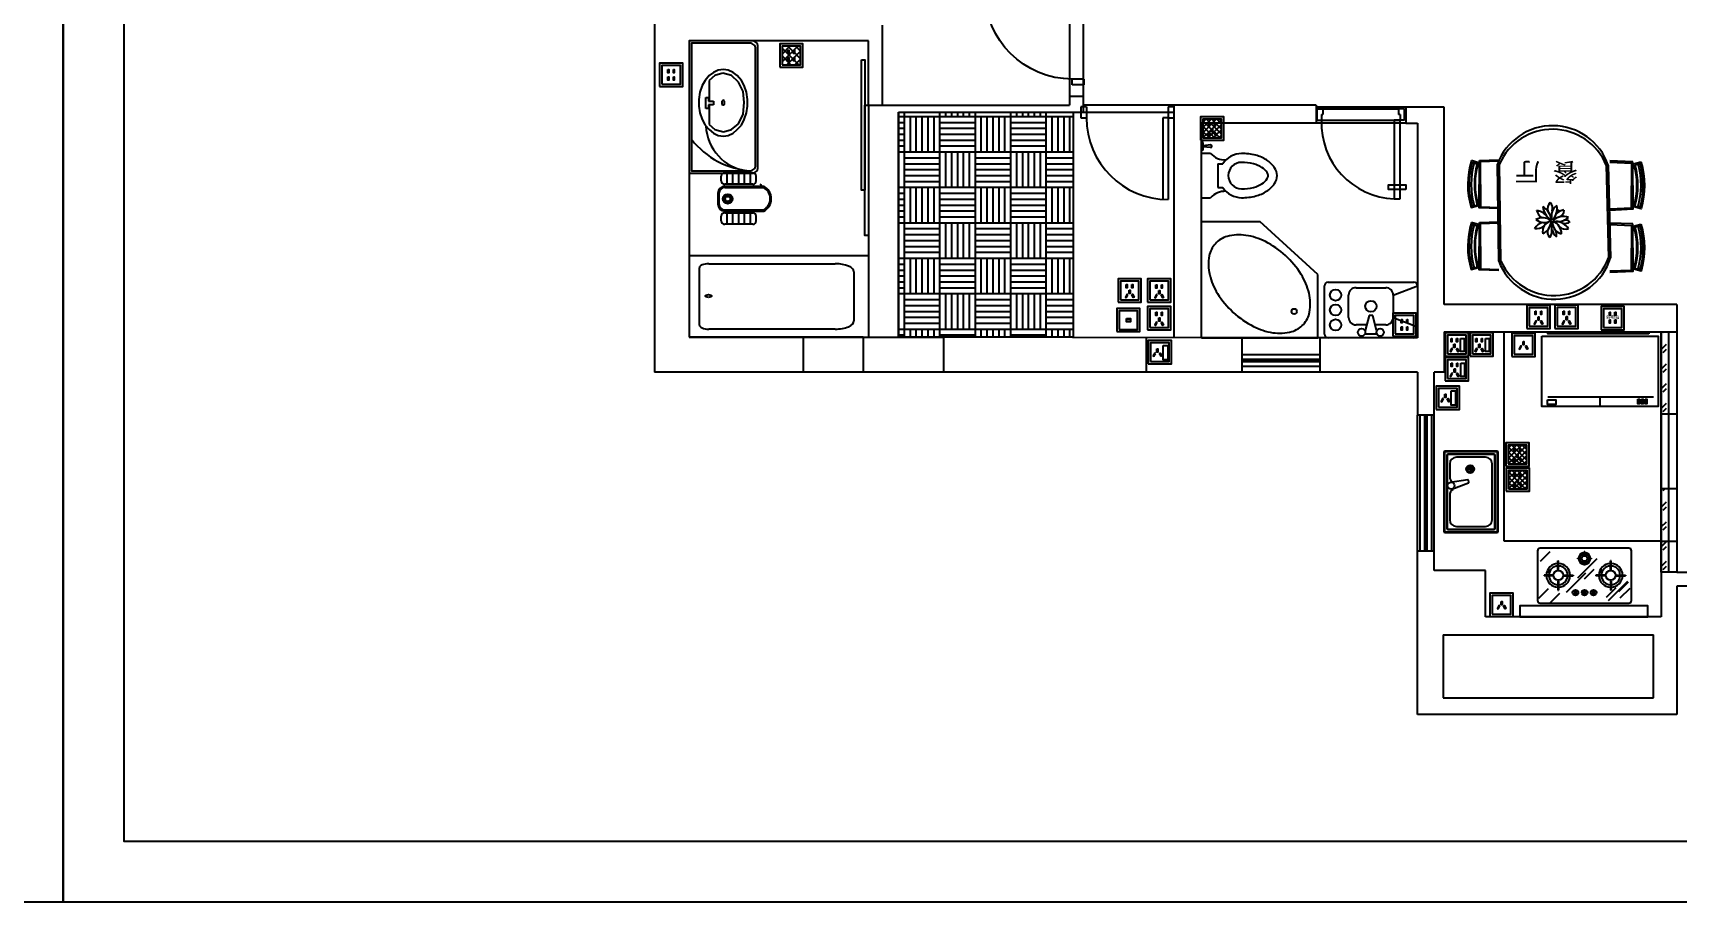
# Model space of a CAD drawing. Header units: millimetres. Extents: x -1666 to 220555, y -7114 to 28673.
# Drawn here: x 88871 to 103015, y -4928 to 2548 of the extents above; entities that cross this region are included whole.
import ezdxf

# ---------------------------------------------------------------- set-up
doc = ezdxf.new("R2010")
doc.units = ezdxf.units.MM
doc.header["$LTSCALE"] = 80
for name, color, linetype in [('0-FRAME', 7, 'Continuous'), ('DOOR', 1, 'Continuous'), ('F', 2, 'Continuous'), ('J', 2, 'Continuous'), ('O', 4, 'Continuous'), ('ruan', 7, 'Continuous'), ('XX', 9, 'Continuous'), ('ZHU', 2, 'Continuous'), ('配景', 3, 'Continuous')]:
    doc.layers.add(name, color=color, linetype=linetype)
doc.styles.add('ATT', font='TXT')
doc.styles.get("Standard").update_dxf_attribs({"font": 'arial.ttf'})

# ---------------------------------------------------------------- blocks, each defined once
blk = doc.blocks.new('DR750')
at = {"layer": 'DOOR'}
for p, q in [((50, 0), (50, 750)), ((100, 0), (100, 750)), ((0, -100), (0, 0)), ((50, 0), (0, 0)), ((50, -100), (50, 0)), ((50, 0), (100, 0)), ((850, 0), (800, 0)), ((800, -100), (800, 0)), ((850, -100), (850, 0)), ((0, -100), (50, -100)), ((800, -100), (850, -100))]:
    blk.add_line(p, q, dxfattribs=at)
blk.add_arc((50, 0), 750, 0, 90, dxfattribs=at)
blk = doc.blocks.new('SH16')
at = {"color": 5, "ltscale": 120}
blk.add_circle((-19, 29), 32.7, dxfattribs=at)
for centre, radius, start, end in [((179, 412), 378, 177.5616, 211.0405), ((-345, 169), 298, 15.927, 60.631), ((228, 212), 288, 138.796, 211.5858), ((-274, 249), 322, 324.2668, 28.2653), ((288, 101), 291, 103.4987, 145.7093), ((-223, 481), 452, 315.4844, 347.4498), ((-283, -7), 145, 52.3731, 145.8121), ((-220, 483), 448, 245.8527, 287.5848), ((-198, -193), 223, 96.2395, 145.4093), ((28, 438), 398, 210.058, 259.2105), ((-259, 10), 237, 12.3218, 103.8515), ((-61, -237), 260, 87.7589, 167.9043), ((-19, 29), 270, 177.5483, 183.7475), ((-19, 29), 270, 151.2635, 156.4164), ((-19, 29), 234, 178.1784, 181.3121), ((-19, 29), 234, 153.4829, 154.8885), ((-19, 29), 270, 122.6989, 129.5764), ((-19, 29), 234, 123.55, 124.618), ((-19, 29), 270, 96.0899, 101.6928), ((-19, 29), 234, 99.2208, 100.2165), ((-263, -211), 341, 337.4372, 39.0033), ((328, -136), 377, 94.1021, 149.8309), ((-39, 437), 391, 276.7806, 329.8208), ((256, 285), 368, 227.8808, 281.5389), ((95, -236), 285, 34.4326, 106.7384), ((-19, 29), 270, 72.0847, 76.1293), ((-19, 29), 234, 45.1525, 48.8808), ((-19, 29), 270, 42.5191, 49.6536), ((259, -43), 181, 39.5704, 109.1235), ((260, 221), 202, 254.1966, 313.0452), ((-19, 29), 234, 358.2221, 358.696), ((-19, 29), 270, 23.1595, 26.0333), ((-19, 29), 270, 354.3626, 357.852), ((-333, 106), 178, 254.1685, 312.4724), ((-336, 151), 337, 273.7514, 333.3394), ((-19, 29), 270, 199.7749, 203.4191), ((-19, 29), 234, 198.9048, 199.3339), ((23, -286), 234, 138.2999, 194.3573), ((-19, 29), 270, 224.8446, 231.684), ((-414, -26), 382, 303.5602, 355.4177), ((-19, 29), 234, 228.0457, 230.5003), ((-19, 29), 270, 254.2925, 256.3979), ((124, -248), 207, 169.4812, 218.0336), ((-153, -277), 150, 319.0976, 14.9312), ((369, -91), 404, 167.4852, 218.2709), ((-19, 29), 270, 272.6358, 272.7222), ((216, -85), 156, 190.453, 273.5101), ((-19, 29), 234, 294.08, 298.0898), ((-19, 29), 270, 290.8892, 300.1761), ((-85, -285), 317, 8.4558, 43.7694), ((-19, 29), 234, 325.7303, 333.1238), ((-19, 29), 270, 322.3291, 335.8024)]:
    blk.add_arc(centre, radius, start, end, dxfattribs=at)
blk = doc.blocks.new('P15TOI07')
at = {"color": 0, "linetype": 'ByBlock'}
for p, q in [((13, 286), (0, 292)), ((0, 216), (0, 292)), ((13, 222), (13, 286)), ((0, 216), (13, 222)), ((0, -190), (0, 190)), ((76, 190), (0, 190)), ((13, 260), (76, 267)), ((76, 241), (13, 248)), ((140, 102), (140, -102)), ((140, 102), (182, 102)), ((140, -102), (182, -102)), ((0, -190), (76, -190))]:
    blk.add_line(p, q, dxfattribs=at)
for points in [[(343, -190, 0.063415), (465, -175, 0.076468), (558, -135, 0.107136), (627, -68, 0.147373), (648, 0, 0.147373), (627, 68, 0.107136), (558, 135, 0.076468), (465, 175, 0.063415), (343, 190, 0.063415)], [(343, -114, 0.063415), (446, -101, 0.076468), (518, -70, 0.107136), (564, -26, 0.147373), (572, 0, 0.147373), (564, 26, 0.107136), (518, 70, 0.076468), (446, 101, 0.063415), (343, 114, 0.063415)]]:
    blk.add_lwpolyline(points, format="xyb", dxfattribs=at)
for centre, radius, start, end in [((76, 254), 12.7, 270, 90), ((203, 307), 172, 222.5104, 271.6622), ((343, 0), 190, 90, 147.769), ((343, 0), 114, 90, 270), ((203, -307), 172, 88.3378, 137.4896), ((343, 0), 190, 212.231, 270)]:
    blk.add_arc(centre, radius, start, end, dxfattribs=at)
at = {"color": 0, "linetype": 'ByBlock', "style": 'ATT'}
for tag, p, flags in [('ITEM', (0, -444), 3), ('ROOM_NUMBER', (0, -673), 1)]:
    blk.add_attdef(tag, p, '', height=152, dxfattribs=dict(at, flags=flags))
blk = doc.blocks.new('P15SNK05')
at = {"color": 0, "linetype": 'ByBlock'}
for p, q in [((0, -292.1), (0, 292.1)), ((25.4, 317.5), (355.6, 317.5)), ((381, 292.1), (381, -292.1)), ((139.7, 152.4), (292.1, 152.4)), ((25.4, -38.1), (25.4, 38.1)), ((152.4, 12.7), (50.8, 38.1)), ((88.9, 28.575), (88.9, 101.6)), ((152.4, -12.7), (152.4, 12.7)), ((342.9, 101.6), (342.9, -101.6)), ((50.8, -38.1), (152.4, -12.7)), ((88.9, -101.6), (88.9, -28.575)), ((139.7, -152.4), (76.2, -317.5)), ((292.1, -152.4), (139.7, -152.4)), ((292.1, -152.4), (355.6, -317.5)), ((355.6, -317.5), (25.4, -317.5))]:
    blk.add_line(p, q, dxfattribs=at)
for centre, radius in [((88.9, 241.3), 38.1), ((190.5, 241.3), 38.1), ((292.1, 241.3), 38.1), ((38.1, 63.5), 25.4), ((215.9, 0), 38.1), ((38.1, -63.5), 25.4)]:
    blk.add_circle(centre, radius, dxfattribs=at)
for centre, radius, start, end in [((25.4, 292.1), 25.4, 90, 180), ((355.6, 292.1), 25.4, 0, 90), ((139.7, 101.6), 50.8, 90, 180), ((292.1, 101.6), 50.8, 0, 90), ((139.7, -101.6), 50.8, 180, 270), ((292.1, -101.6), 50.8, 270, 0), ((25.4, -292.1), 25.4, 180, 270), ((355.6, -292.1), 25.4, 270, 0)]:
    blk.add_arc(centre, radius, start, end, dxfattribs=at)
at = {"color": 0, "linetype": 'ByBlock', "style": 'ATT'}
for tag, p, flags in [('ITEM', (0, -558.8), 3), ('ROOM_NUMBER', (0, -787.4), 1)]:
    blk.add_attdef(tag, p, '', height=152.4, dxfattribs=dict(at, flags=flags))
blk = doc.blocks.new('A$C640C6E81')
at = {"color": 253}
for p, q in [((60, 443), (300, 443)), ((80, 344), (80, 443)), ((130, 344), (130, 443)), ((180, 344), (180, 443)), ((230, 344), (230, 443)), ((280, 344), (280, 443)), ((30, 374), (30, 413)), ((300, 344), (60, 344)), ((60, 327), (395, 327)), ((60, 317), (393, 317)), ((330, 374), (330, 413)), ((0, 267), (0, 174)), ((10, 267), (10, 174)), ((30, 30), (30, 69)), ((60, 124), (393, 124)), ((60, 114), (395, 114)), ((60, 99), (300, 99)), ((80, 0), (80, 99)), ((130, 0), (130, 99)), ((180, 0), (180, 99)), ((230, 0), (230, 99)), ((280, 0), (280, 99)), ((330, 30), (330, 69)), ((300, 0), (60, 0))]:
    blk.add_line(p, q, dxfattribs=at)
for radius in [41.5, 31.5, 21.5]:
    blk.add_circle((85, 219), radius, dxfattribs=at)
for centre, radius, start, end in [((60, 413), 30, 90, 180), ((300, 413), 30, 0, 90), ((60, 267), 60, 90, 180), ((60, 267), 50, 90, 180), ((60, 374), 30, 180, 270), ((300, 374), 30, 270, 0), ((340, 220), 110, 298.3589, 61.6411), ((340, 220), 120, 297.1245, 62.8755), ((60, 174), 60, 180, 270), ((60, 174), 50, 180, 270), ((60, 69), 30, 90, 180), ((60, 30), 30, 180, 270), ((300, 69), 30, 0, 90), ((300, 30), 30, 270, 0)]:
    blk.add_arc(centre, radius, start, end, dxfattribs=at)
at = {"color": 5}
blk.add_arc((365, 334), 10, 0, 90, dxfattribs=at)
blk = doc.blocks.new('A$C521207E6')
at = {"color": 3}
for p, q in [((25, 293), (6, 252)), ((50, 330), (25, 293)), ((94, 367), (50, 330)), ((107, 339), (50, 280)), ((138, 390), (94, 367)), ((189, 381), (107, 339)), ((195, 408), (138, 390)), ((283, 390), (189, 381)), ((258, 417), (195, 408)), ((315, 417), (258, 417)), ((384, 381), (283, 390)), ((371, 408), (315, 417)), ((428, 390), (371, 408)), ((466, 339), (384, 381)), ((478, 367), (428, 390)), ((516, 280), (466, 339)), ((516, 330), (478, 367)), ((548, 293), (516, 330)), ((567, 252), (548, 293)), ((6, 252), (0, 211)), ((0, 211), (6, 165)), ((6, 165), (25, 124)), ((50, 280), (31, 206)), ((31, 206), (50, 138)), ((271, 216), (264, 211)), ((264, 211), (264, 206)), ((264, 211), (264, 211)), ((264, 206), (271, 202)), ((277, 220), (271, 220)), ((271, 220), (271, 216)), ((271, 216), (271, 216)), ((271, 202), (271, 202)), ((271, 202), (271, 197)), ((271, 197), (277, 197)), ((283, 220), (277, 220)), ((277, 220), (277, 220)), ((277, 197), (277, 197)), ((277, 197), (283, 197)), ((290, 220), (283, 220)), ((283, 197), (290, 197)), ((296, 220), (290, 220)), ((290, 220), (290, 220)), ((290, 197), (290, 197)), ((290, 197), (296, 197)), ((302, 216), (296, 220)), ((296, 220), (296, 220)), ((296, 197), (302, 202)), ((296, 197), (296, 197)), ((302, 211), (302, 216)), ((302, 216), (302, 216)), ((302, 206), (302, 211)), ((302, 211), (302, 211)), ((302, 202), (302, 206)), ((302, 202), (302, 202)), ((535, 211), (516, 280)), ((516, 138), (535, 211)), ((548, 124), (567, 165)), ((573, 211), (567, 252)), ((567, 165), (573, 211)), ((25, 124), (50, 87)), ((50, 138), (94, 87)), ((50, 87), (94, 55)), ((94, 87), (271, 87)), ((94, 55), (138, 28)), ((138, 28), (195, 9)), ((195, 9), (258, 0)), ((239, 83), (271, 83)), ((239, 60), (239, 83)), ((334, 60), (239, 60)), ((258, 0), (315, 0)), ((271, 124), (302, 124)), ((271, 83), (271, 124)), ((271, 87), (271, 87)), ((302, 124), (302, 83)), ((302, 87), (472, 87)), ((302, 83), (334, 83)), ((315, 0), (371, 9)), ((334, 83), (334, 60)), ((371, 9), (428, 28)), ((428, 28), (478, 55)), ((472, 87), (516, 138)), ((478, 55), (516, 87)), ((516, 87), (548, 124))]:
    blk.add_line(p, q, dxfattribs=at)
blk = doc.blocks.new('A$C67CF4B89')
at = {"layer": '配景', "color": 6}
for points in [[(50, 0), (1090, 0, 0.414214), (1140, 50), (1140, 590), (0, 590), (0, 50, 0.414214)], [(70, 20), (1070, 20, 0.414214), (1120, 70), (1120, 570), (20, 570), (20, 70, 0.414214)]]:
    blk.add_lwpolyline(points, format="xyb", close=True, dxfattribs=at)
at = {"layer": '配景', "color": 4}
for centre, radius, start, end in [((723, 15), 703, 127.7949, 176.4257), ((427, 37), 411, 92.7608, 172.1787)]:
    blk.add_arc(centre, radius, start, end, dxfattribs=at)
at = {"layer": '配景', "color": 252, "rotation": 180}
blk.add_blockref('A$C521207E6', (892, 507), dxfattribs=at)

msp = doc.modelspace()

# ---------------------------------------------------------------- hatches: boundary and pattern name
at = {"true_color": 0xcd2027}
h = msp.add_hatch(dxfattribs=at)
h.set_pattern_fill('ANSI37', color=242, scale=15)
h.paths.add_polyline_path([(95471.064, 2433.314), (95311.064, 2433.314), (95311.064, 2273.314), (95471.064, 2273.314)])
h.paths.add_polyline_path([(95362.246, 2398.488), (95369.302, 2398.488), (95369.302, 2369.737), (95362.246, 2369.737)], flags=16)
h.paths.add_polyline_path([(95362.246, 2335.887), (95369.302, 2335.887), (95369.302, 2307.136), (95362.246, 2307.136)], flags=16)
h.paths.add_polyline_path([(95410.015, 2398.488), (95417.072, 2398.488), (95417.072, 2369.737), (95410.015, 2369.737)], flags=16)
h.paths.add_polyline_path([(95410.015, 2335.887), (95417.072, 2335.887), (95417.072, 2307.136), (95410.015, 2307.136)], flags=16)
h = msp.add_hatch(dxfattribs=at)
h.set_pattern_fill('AR-PARQ1', color=242)
h.set_pattern_definition([(90, (50643.6, -304.55), (-304.8, 304.8), [304.8, -304.8]), (90, (50694.4, -304.55), (-304.8, 304.8), [304.8, -304.8]), (90, (50745.2, -304.55), (-304.8, 304.8), [304.8, -304.8]), (90, (50796, -304.55), (-304.8, 304.8), [304.8, -304.8]), (90, (50846.8, -304.55), (-304.8, 304.8), [304.8, -304.8]), (90, (50897.6, -304.55), (-304.8, 304.8), [304.8, -304.8]), (90, (50948.4, -304.55), (-304.8, 304.8), [304.8, -304.8]), (0, (50643.6, 0.25), (304.8, -304.8), [304.8, -304.8]), (0, (50643.6, 51.05), (304.8, -304.8), [304.8, -304.8]), (0, (50643.6, 101.85), (304.8, -304.8), [304.8, -304.8]), (0, (50643.6, 152.65), (304.8, -304.8), [304.8, -304.8]), (0, (50643.6, 203.45), (304.8, -304.8), [304.8, -304.8]), (0, (50643.6, 254.25), (304.8, -304.8), [304.8, -304.8]), (0, (50643.6, 305.05), (304.8, -304.8), [304.8, -304.8])])
h.paths.add_polyline_path([(96313.587, -70.371), (97813.587, -70.371), (97813.587, 1865.452), (96313.587, 1865.452)])
h = msp.add_hatch(dxfattribs=at)
h.set_pattern_fill('ANSI37', color=242, scale=10)
h.set_pattern_definition([(45, (-7952.612, 3019.656), (-22.45064, 22.45064), []), (135, (-7952.612, 3019.656), (-22.45064, -22.45064), [])])
h.paths.add_polyline_path([(98928.832, 1644.729), (99088.832, 1644.729), (99088.832, 1804.729), (98928.832, 1804.729)])
h.paths.add_polyline_path([(98986.161, 1690.918), (98992.312, 1687.46), (98978.224, 1662.397), (98972.072, 1665.855)], flags=16)
h.paths.add_polyline_path([(98980.014, 1746.319), (98980.014, 1775.07), (98987.07, 1775.07), (98987.07, 1746.319)], flags=16)
h.paths.add_polyline_path([(99005.709, 1726.958), (99012.766, 1726.958), (99012.766, 1698.206), (99005.709, 1698.206)], flags=16)
h.paths.add_polyline_path([(99026.162, 1687.46), (99032.314, 1690.918), (99046.402, 1665.855), (99040.25, 1662.397)], flags=16)
h.paths.add_polyline_path([(99027.783, 1746.319), (99027.783, 1775.07), (99034.84, 1775.07), (99034.84, 1746.319)], flags=16)
h = msp.add_hatch(dxfattribs=at)
h.set_pattern_fill('GOST_GLASS', color=242, scale=20)
h.set_pattern_definition([(45, (50743.59, -369.55), (169.70563, 0), [100, -140]), (45, (50786.01, -369.55), (169.70563, 0), [40, -200]), (45, (50743.59, -327.12), (169.70563, 0), [40, -200])])
h.paths.add_polyline_path([(102868.587, -2089.548), (102936.087, -2089.548), (102936.087, -1369.548), (102868.587, -1369.548)])
h.paths.add_polyline_path([(103003.587, -729.548), (102936.087, -729.548), (102936.087, -1369.548), (103003.587, -1369.548)])
h.paths.add_polyline_path([(102868.587, -729.548), (102936.087, -729.548), (102936.087, -24.548), (102868.587, -24.548)])
h = msp.add_hatch(dxfattribs=at)
h.set_pattern_fill('ANSI37', color=242, scale=10)
h.set_pattern_definition([(45, (-5327.407, 217.57), (-22.45064, 22.45064), []), (135, (-5327.407, 217.57), (-22.45064, -22.45064), [])])
h.paths.add_polyline_path([(101714.037, -997.356), (101554.037, -997.356), (101554.037, -1157.356), (101714.037, -1157.356)])
h.paths.add_polyline_path([(101611.366, -1111.168), (101617.517, -1114.626), (101603.429, -1139.689), (101597.278, -1136.231)], flags=16)
h.paths.add_polyline_path([(101605.219, -1055.766), (101605.219, -1027.015), (101612.275, -1027.015), (101612.275, -1055.766)], flags=16)
h.paths.add_polyline_path([(101630.914, -1075.128), (101637.971, -1075.128), (101637.971, -1103.879), (101630.914, -1103.879)], flags=16)
h.paths.add_polyline_path([(101651.367, -1114.626), (101657.519, -1111.168), (101671.607, -1136.231), (101665.455, -1139.689)], flags=16)
h.paths.add_polyline_path([(101652.988, -1055.766), (101652.988, -1027.015), (101660.045, -1027.015), (101660.045, -1055.766)], flags=16)
h = msp.add_hatch(dxfattribs=at)
h.set_pattern_fill('ANSI37', color=242, scale=10)
h.set_pattern_definition([(45, (-5325.463, 0), (-22.45064, 22.45064), []), (135, (-5325.463, 0), (-22.45064, -22.45064), [])])
h.paths.add_polyline_path([(101715.981, -1214.927), (101555.981, -1214.927), (101555.981, -1374.927), (101715.981, -1374.927)])
h.paths.add_polyline_path([(101613.309, -1328.739), (101619.461, -1332.197), (101605.372, -1357.259), (101599.221, -1353.802)], flags=16)
h.paths.add_polyline_path([(101607.162, -1273.337), (101607.162, -1244.586), (101614.219, -1244.586), (101614.219, -1273.337)], flags=16)
h.paths.add_polyline_path([(101632.857, -1292.699), (101639.914, -1292.699), (101639.914, -1321.45), (101632.857, -1321.45)], flags=16)
h.paths.add_polyline_path([(101653.31, -1332.197), (101659.462, -1328.739), (101673.55, -1353.802), (101667.399, -1357.259)], flags=16)
h.paths.add_polyline_path([(101654.932, -1273.337), (101654.932, -1244.586), (101661.988, -1244.586), (101661.988, -1273.337)], flags=16)

# ---------------------------------------------------------------- linework, layer by layer
at = {"color": 2, "true_color": 0xf1eb1f}
for p, q in [((94213.587, 7070.452), (94213.587, -369.548)), ((97783.587, 2925.452), (97783.587, 1925.452)), ((97903.587, 1865.452), (97903.587, 2925.452)), ((94513.587, 2480.452), (94513.587, -69.548)), ((96053.587, 2480.452), (94513.587, 2480.452)), ((97903.587, 2000.452), (97783.587, 2000.452)), ((96053.587, 1925.452), (97783.587, 1925.452)), ((96053.587, 1925.452), (96053.587, -69.548)), ((96313.587, 1865.452), (98678.587, 1865.452)), ((99903.587, 1925.452), (97903.587, 1925.452)), ((99903.587, 1925.452), (99903.587, 1770.452)), ((101003.587, 1910.452), (99903.587, 1910.452)), ((100673.587, 1910.452), (100673.587, 1770.452)), ((101003.587, 210.452), (101003.587, 1910.452)), ((98918.587, -74.548), (98918.587, 1770.452)), ((100673.587, 1770.452), (98918.587, 1770.452)), ((100673.587, 1770.452), (100773.587, 1770.452)), ((100773.587, 1770.452), (100773.587, -74.548)), ((103003.587, 210.452), (101003.587, 210.452)), ((103003.587, 210.452), (103003.587, -2089.548)), ((96008.587, -69.548), (94513.587, -69.548)), ((95493.587, -69.548), (95493.587, -369.548)), ((96008.587, -69.548), (96008.587, -369.548)), ((98918.587, -74.548), (96698.587, -69.548)), ((96698.587, -69.548), (96698.587, -369.548)), ((98443.587, -369.548), (98443.587, -74.548)), ((99263.587, -74.548), (98918.587, -74.548)), ((99263.587, -74.548), (99263.587, -369.548)), ((100773.587, -74.548), (99263.587, -74.548)), ((99933.587, -74.548), (99933.587, -369.548)), ((101003.587, -24.548), (102868.587, -24.548)), ((101003.587, -24.548), (101003.587, -369.548)), ((102868.587, -24.548), (102868.587, -2474.548)), ((96008.587, -369.548), (94213.587, -369.548)), ((98443.587, -369.548), (96008.587, -369.548)), ((99263.587, -369.548), (98443.587, -369.548)), ((100773.587, -369.548), (99263.587, -369.548)), ((100773.587, -369.548), (100773.587, -739.548)), ((101003.587, -369.548), (100918.587, -369.548)), ((100918.587, -739.548), (100918.587, -369.548)), ((100918.587, -739.548), (100773.587, -739.548)), ((100918.587, -2074.548), (100918.587, -739.548)), ((100918.587, -1909.548), (100773.587, -1909.548)), ((101358.587, -2074.548), (100918.587, -2074.548)), ((101358.587, -2474.548), (101358.587, -2074.548)), ((103003.587, -2089.548), (104188.587, -2089.548)), ((104188.587, -2209.548), (103003.587, -2209.548)), ((103003.587, -2209.548), (103003.587, -3314.548)), ((103003.587, -2209.548), (103003.587, -2474.548)), ((102868.587, -2474.548), (101358.587, -2474.548)), ((100996.264, -2629.965), (100996.264, -3169.942)), ((100996.264, -2629.965), (102802.997, -2629.965)), ((102802.997, -3169.942), (102802.997, -2629.965)), ((100996.264, -3169.942), (102802.997, -3169.942)), ((103003.587, -3314.548), (100773.587, -3314.548))]:
    msp.add_line(p, q, dxfattribs=at)
at = {"color": 41, "true_color": 0xf4ee51}
for p, q in [((96173.587, 1925.452), (96173.587, 2615.452)), ((96053.587, 1925.452), (96053.587, 2480.452)), ((96313.587, 1865.452), (96313.587, -69.548)), ((98678.587, 1925.452), (98678.587, -74.548)), ((96008.587, -69.548), (96053.587, -69.548)), ((96053.587, -69.548), (96698.587, -69.548)), ((97730.372, -71.872), (97730.371, -72.143)), ((97750.372, -71.917), (97750.371, -72.143)), ((100773.587, -3314.548), (100773.587, -739.548))]:
    msp.add_line(p, q, dxfattribs=at)
at = {"color": 5, "ltscale": 120}
for p, q in [((101244.228, 1434.564), (101287.487, 1422.167)), ((101473.011, 1445.406), (101316.218, 1437.976)), ((101317.355, 1051.177), (101316.218, 1437.976)), ((102426.732, 1436.066), (102615.932, 1427.1)), ((102614.796, 1040.302), (102615.932, 1427.1)), ((102687.922, 1423.688), (102644.664, 1411.292)), ((101245.346, 1054.166), (101288.531, 1066.816)), ((101317.355, 1051.177), (101473.011, 1044.717)), ((102614.796, 1040.302), (102426.732, 1032.497)), ((102686.805, 1043.29), (102643.619, 1055.941)), ((101244.228, 901.564), (101287.487, 889.167)), ((101473.011, 912.406), (101316.218, 904.976)), ((101317.355, 518.177), (101316.218, 904.976)), ((102426.732, 901.066), (102615.932, 892.1)), ((102614.796, 505.302), (102615.932, 892.1)), ((102687.922, 888.688), (102644.664, 876.292)), ((101245.346, 521.166), (101288.531, 533.816)), ((101317.355, 518.177), (101473.011, 511.717)), ((102614.796, 505.302), (102426.732, 497.497)), ((102686.805, 508.29), (102643.619, 520.941))]:
    msp.add_line(p, q, dxfattribs=at)
at = {"color": 5, "linetype": 'Continuous', "ltscale": 120}
for p, q in [((101473.011, 585.666), (101461.011, 1419.793)), ((102414.732, 1408.917), (102433.732, 612.79))]:
    msp.add_line(p, q, dxfattribs=at)
at = {"color": 4, "linetype": 'Continuous', "ltscale": 120}
for p, q in [((101491.011, 585.666), (101479.011, 1419.793)), ((102396.732, 1408.917), (102415.732, 612.79))]:
    msp.add_line(p, q, dxfattribs=at)
at = {"color": 0, "linetype": 'ByBlock'}
for p, q in [((98918.587, 926.361), (99418.587, 926.361)), ((98918.587, -74.548), (98918.587, 926.361)), ((99918.587, 470.906), (99418.587, 926.361)), ((94513.587, 632.785), (94513.587, -69.548)), ((94513.587, 632.785), (96053.587, 632.785)), ((96053.587, 632.785), (96053.587, -69.548)), ((94600.506, 35.452), (94600.506, 527.785)), ((94680.506, 562.785), (95768.506, 562.785)), ((95928.506, 492.785), (95928.506, 70.452)), ((99918.587, -74.548), (99918.587, 470.906)), ((95768.506, 0.452), (94680.506, 0.452)), ((94513.587, -69.548), (96053.587, -69.548, 2850)), ((98918.587, -74.548), (99918.587, -74.548))]:
    msp.add_line(p, q, dxfattribs=at)
at = {"color": 3}
for p, q in [((101518.587, -1824.548), (101518.587, -24.548)), ((102868.587, -2089.548), (102868.587, -24.548)), ((102868.587, -24.548), (103003.587, -24.548)), ((102936.087, -2089.548), (102936.087, -24.548)), ((103003.587, -24.548), (103003.587, -2089.548)), ((99263.587, -219.548, 807.4), (99933.587, -219.548)), ((99263.587, -319.548, 807.4), (99933.587, -319.548)), ((102343.587, -664.217), (102343.587, -585.57)), ((100796.087, -1909.548), (100796.087, -739.548)), ((100836.087, -1909.548), (100836.087, -739.548)), ((100846.087, -1909.548), (100846.087, -739.548)), ((100856.087, -1909.548), (100856.087, -739.548)), ((100896.087, -1909.548), (100896.087, -739.548)), ((102868.587, -729.548), (103003.587, -729.548)), ((102868.587, -1369.548), (103003.587, -1369.548)), ((102868.587, -1824.548), (101518.587, -1824.548)), ((102868.587, -1824.548), (103003.587, -1824.548)), ((103003.587, -1824.548), (103003.587, -2089.548)), ((103003.587, -2089.548), (102868.587, -2089.548))]:
    msp.add_line(p, q, dxfattribs=at)
at = {"color": 3, "lineweight": -3}
for p, q in [((99263.587, -259.548, 807.4), (99933.587, -259.548)), ((99263.587, -269.548, 807.4), (99933.587, -269.548)), ((99263.587, -279.548, 807.4), (99933.587, -279.548))]:
    msp.add_line(p, q, dxfattribs=at)
at = {"color": 4}
for p, q in [((101358.159, -1102.12), (101109.016, -1102.12)), ((101051.873, -1159.263), (101051.873, -1271.834)), ((101221.527, -1203.843), (101204.386, -1203.843)), ((101227.446, -1197.925), (101227.446, -1180.784)), ((101227.446, -1209.761), (101227.446, -1226.902)), ((101233.364, -1203.843), (101250.505, -1203.843)), ((101415.302, -1639.834), (101415.302, -1159.263)), ((101206.028, -1294.823), (101055.291, -1317.885)), ((101070.079, -1375.607), (101212.976, -1321.753)), ((101216.497, -1314.993), (101212.428, -1299.058)), ((101051.873, -1427.263), (101051.873, -1639.834)), ((101415.302, -1639.834), (101415.302, -1427.263)), ((101109.016, -1696.977), (101358.159, -1696.977))]:
    msp.add_line(p, q, dxfattribs=at)
for p, q in [((101832.45, -1994.923), (101915.666, -1911.707)), ((102151.828, -2139.114), (102318.26, -1972.682)), ((102212.659, -1915.494), (102207.282, -1915.494)), ((102265.996, -1970.15), (102265.996, -1975.527)), ((101863.909, -2115.409), (101863.909, -2120.786)), ((102056.333, -2261.041), (102222.765, -2094.608)), ((102112.097, -2115.409), (102112.097, -2120.786)), ((102212.659, -2028.432), (102207.282, -2028.432)), ((102209.125, -2148.656), (102292.341, -2065.44)), ((102307.844, -2115.409), (102307.844, -2120.786)), ((102438.389, -1991.512), (102433.013, -1991.512)), ((102561.409, -2115.409), (102561.409, -2120.786)), ((101817.595, -2312.992), (101900.812, -2229.776)), ((102397.992, -2305.57), (102481.209, -2222.354)), ((102417.091, -2333.136), (102583.524, -2166.704)), ((102438.389, -2245.502), (102433.013, -2245.502)), ((102506.22, -2257.935), (102589.436, -2174.719)), ((102517.892, -2311.932), (102601.108, -2228.715)), ((101915.212, -2355.401), (101998.429, -2272.185))]:
    msp.add_line(p, q)
at = {"ltscale": 0.18}
for p, q in [((102180.544, -1970.15), (102153.288, -1970.15)), ((102153.288, -1975.527), (102153.288, -1970.15)), ((102180.544, -1975.527), (102153.288, -1975.527)), ((102207.282, -1943.412), (102207.282, -1915.494)), ((102212.659, -1943.412), (102212.659, -1915.494)), ((102239.397, -1970.15), (102265.996, -1970.15)), ((102239.397, -1975.527), (102265.996, -1975.527)), ((101935.926, -2115.409), (101863.909, -2115.409)), ((101935.926, -2120.786), (101863.909, -2120.786)), ((101981.552, -1991.512), (101986.928, -1991.512)), ((101981.552, -2069.784), (101981.552, -1991.512)), ((101986.928, -2069.784), (101986.928, -1991.512)), ((102032.553, -2115.409), (102112.097, -2115.409)), ((102032.553, -2120.786), (102112.097, -2120.786)), ((102207.282, -2002.265), (102207.282, -2028.432)), ((102212.659, -2002.265), (102212.659, -2028.432)), ((102387.387, -2115.409), (102307.844, -2115.409)), ((102387.387, -2120.786), (102307.844, -2120.786)), ((102433.013, -2069.784), (102433.013, -1991.512)), ((102438.389, -2069.784), (102438.389, -1991.512)), ((102484.015, -2115.409), (102561.409, -2115.409)), ((102484.015, -2120.786), (102561.409, -2120.786)), ((101981.552, -2166.411), (101981.552, -2245.502)), ((101981.552, -2245.502), (101986.928, -2245.502)), ((101986.928, -2166.411), (101986.928, -2245.502)), ((102127.863, -2249.76), (102127.863, -2282.816)), ((102136.465, -2249.76), (102136.465, -2282.816)), ((102206.725, -2249.76), (102206.725, -2282.816)), ((102215.328, -2249.76), (102215.328, -2282.816)), ((102283.475, -2249.76), (102283.475, -2282.816)), ((102292.078, -2249.76), (102292.078, -2282.816)), ((102433.013, -2166.411), (102433.013, -2245.502)), ((102438.389, -2166.411), (102438.389, -2245.502))]:
    msp.add_line(p, q, dxfattribs=at)
at = {"color": 41, "true_color": 0xf4ee51}
for points in [[(67228.038, 10561.061), (89131.914, 10561.061), (89131.914, -4928.109), (67228.038, -4928.109)], [(89131.914, 10561.061), (111035.791, 10561.061), (111035.791, -4928.109), (89131.914, -4928.109)], [(89131.914, 10561.061), (111035.791, 10561.061), (111035.791, -4928.109), (89131.914, -4928.109)], [(89654.499, 10038.476), (110513.206, 10038.476), (110513.206, -4405.524), (89654.499, -4405.524)], [(89654.499, 10038.476), (110513.206, 10038.476), (110513.206, -4405.524), (89654.499, -4405.524)], [(95291.064, 2253.314), (95491.064, 2253.314), (95491.064, 2453.314), (95291.064, 2453.314)], [(95311.064, 2273.314), (95471.064, 2273.314), (95471.064, 2433.314), (95311.064, 2433.314)], [(94258.181, 2087.092), (94458.181, 2087.092), (94458.181, 2287.092), (94258.181, 2287.092)], [(94278.181, 2107.092), (94438.181, 2107.092), (94438.181, 2267.092), (94278.181, 2267.092)], [(95362.246, 2398.488), (95369.302, 2398.488), (95369.302, 2369.737), (95362.246, 2369.737)], [(95362.246, 2335.887), (95369.302, 2335.887), (95369.302, 2307.136), (95362.246, 2307.136)], [(95410.015, 2398.488), (95417.072, 2398.488), (95417.072, 2369.737), (95410.015, 2369.737)], [(95410.015, 2335.887), (95417.072, 2335.887), (95417.072, 2307.136), (95410.015, 2307.136)], [(94329.363, 2232.265), (94336.42, 2232.265), (94336.42, 2203.514), (94329.363, 2203.514)], [(94329.363, 2169.664), (94336.42, 2169.664), (94336.42, 2140.913), (94329.363, 2140.913)], [(94377.133, 2232.265), (94384.189, 2232.265), (94384.189, 2203.514), (94377.133, 2203.514)], [(94377.133, 2169.664), (94384.189, 2169.664), (94384.189, 2140.913), (94377.133, 2140.913)], [(98908.832, 1624.729), (99108.832, 1624.729), (99108.832, 1824.729), (98908.832, 1824.729)], [(98928.832, 1644.729), (99088.832, 1644.729), (99088.832, 1804.729), (98928.832, 1804.729)], [(98980.014, 1775.07), (98987.07, 1775.07), (98987.07, 1746.319), (98980.014, 1746.319)], [(99005.709, 1726.958), (99012.766, 1726.958), (99012.766, 1698.206), (99005.709, 1698.206)], [(99027.783, 1775.07), (99034.84, 1775.07), (99034.84, 1746.319), (99027.783, 1746.319)], [(98992.312, 1687.46), (98986.161, 1690.918), (98972.072, 1665.855), (98978.224, 1662.397)], [(99026.162, 1687.46), (99032.314, 1690.918), (99046.402, 1665.855), (99040.25, 1662.397)], [(98199.738, 233.17), (98399.738, 233.17), (98399.738, 433.17), (98199.738, 433.17)], [(98453.695, 231.261), (98653.695, 231.261), (98653.695, 431.261), (98453.695, 431.261)], [(98219.738, 253.17), (98379.738, 253.17), (98379.738, 413.17), (98219.738, 413.17)], [(98283.218, 295.901), (98277.067, 299.359), (98262.978, 274.296), (98269.13, 270.838)], [(98270.919, 383.512), (98277.976, 383.512), (98277.976, 354.76), (98270.919, 354.76)], [(98296.615, 335.399), (98303.671, 335.399), (98303.671, 306.647), (98296.615, 306.647)], [(98317.068, 295.901), (98323.219, 299.359), (98337.308, 274.296), (98331.156, 270.838)], [(98318.689, 383.512), (98325.746, 383.512), (98325.746, 354.76), (98318.689, 354.76)], [(98473.695, 251.261), (98633.695, 251.261), (98633.695, 411.261), (98473.695, 411.261)], [(98537.175, 293.991), (98531.024, 297.449), (98516.935, 272.386), (98523.087, 268.928)], [(98524.876, 381.602), (98531.933, 381.602), (98531.933, 352.851), (98524.876, 352.851)], [(98550.572, 333.489), (98557.628, 333.489), (98557.628, 304.738), (98550.572, 304.738)], [(98571.025, 293.991), (98577.176, 297.449), (98591.265, 272.386), (98585.113, 268.928)], [(98572.646, 381.602), (98579.703, 381.602), (98579.703, 352.851), (98572.646, 352.851)], [(98188.017, -21.755), (98388.017, -21.755), (98388.017, 178.245), (98188.017, 178.245)], [(98208.017, -1.755), (98368.017, -1.755), (98368.017, 158.245), (98208.017, 158.245)], [(98453.695, -5.136), (98653.695, -5.136), (98653.695, 194.864), (98453.695, 194.864)], [(98473.695, 14.864), (98633.695, 14.864), (98633.695, 174.864), (98473.695, 174.864)], [(98524.876, 145.206), (98531.933, 145.206), (98531.933, 116.455), (98524.876, 116.455)], [(98572.646, 145.206), (98579.703, 145.206), (98579.703, 116.455), (98572.646, 116.455)], [(101714.329, 4.528), (101914.329, 4.528), (101914.329, 204.528), (101714.329, 204.528)], [(101734.329, 24.528), (101894.329, 24.528), (101894.329, 184.528), (101734.329, 184.528)], [(101785.51, 154.869), (101792.567, 154.869), (101792.567, 126.118), (101785.51, 126.118)], [(101833.28, 154.869), (101840.336, 154.869), (101840.336, 126.118), (101833.28, 126.118)], [(101955.751, 5.477), (102155.751, 5.477), (102155.751, 205.477), (101955.751, 205.477)], [(101975.751, 25.477), (102135.751, 25.477), (102135.751, 185.477), (101975.751, 185.477)], [(102026.933, 155.818), (102033.99, 155.818), (102033.99, 127.067), (102026.933, 127.067)], [(102074.703, 155.818), (102081.759, 155.818), (102081.759, 127.067), (102074.703, 127.067)], [(102352.288, -5.287), (102552.288, -5.287), (102552.288, 194.713), (102352.288, 194.713)], [(102372.288, 14.713), (102532.288, 14.713), (102532.288, 174.713), (102372.288, 174.713)], [(102423.47, 145.054), (102430.526, 145.054), (102430.526, 116.303), (102423.47, 116.303)], [(102471.239, 145.054), (102478.296, 145.054), (102478.296, 116.303), (102471.239, 116.303)], [(98272.967, 91.605), (98305.977, 91.605), (98305.977, 62.858), (98272.967, 62.858)], [(98284.545, 86.785), (98294.043, 86.785), (98294.043, 82.336), (98284.545, 82.336)], [(98537.175, 57.595), (98531.024, 61.053), (98516.935, 35.99), (98523.087, 32.532)], [(98550.572, 97.093), (98557.628, 97.093), (98557.628, 68.342), (98550.572, 68.342)], [(98571.025, 57.595), (98577.176, 61.053), (98591.265, 35.99), (98585.113, 32.532)], [(100563.392, -61.61), (100763.392, -61.61), (100763.392, 138.39), (100563.392, 138.39)], [(100583.392, -41.61), (100743.392, -41.61), (100743.392, 118.39), (100583.392, 118.39)], [(100634.573, 83.564), (100641.63, 83.564), (100641.63, 54.813), (100634.573, 54.813)], [(100634.573, 20.963), (100641.63, 20.963), (100641.63, -7.789), (100634.573, -7.789)], [(100682.343, 83.564), (100689.4, 83.564), (100689.4, 54.813), (100682.343, 54.813)], [(100682.343, 20.963), (100689.4, 20.963), (100689.4, -7.789), (100682.343, -7.789)], [(101797.809, 67.258), (101791.657, 70.716), (101777.569, 45.653), (101783.72, 42.196)], [(101811.205, 106.756), (101818.262, 106.756), (101818.262, 78.005), (101811.205, 78.005)], [(101831.658, 67.258), (101837.81, 70.716), (101851.898, 45.653), (101845.747, 42.196)], [(102039.232, 68.208), (102033.08, 71.666), (102018.992, 46.603), (102025.143, 43.145)], [(102052.628, 107.705), (102059.685, 107.705), (102059.685, 78.954), (102052.628, 78.954)], [(102073.081, 68.208), (102079.233, 71.666), (102093.321, 46.603), (102087.17, 43.145)], [(102423.47, 79.274), (102430.526, 79.274), (102430.526, 50.523), (102423.47, 50.523)], [(102471.239, 79.274), (102478.296, 79.274), (102478.296, 50.523), (102471.239, 50.523)], [(98459.378, -298.848), (98659.378, -298.848), (98659.378, -98.848), (98459.378, -98.848)], [(98479.378, -278.848), (98639.378, -278.848), (98639.378, -118.848), (98479.378, -118.848)], [(98588.071, -140.396), (98626.725, -140.396), (98626.725, -264.007), (98588.071, -264.007)], [(101011.682, -231.88), (101211.682, -231.88), (101211.682, -31.88), (101011.682, -31.88)], [(101031.682, -211.88), (101191.682, -211.88), (101191.682, -51.88), (101031.682, -51.88)], [(101062.264, -81.539), (101069.321, -81.539), (101069.321, -110.29), (101062.264, -110.29)], [(101087.959, -129.652), (101095.016, -129.652), (101095.016, -158.403), (101087.959, -158.403)], [(101110.034, -81.539), (101117.091, -81.539), (101117.091, -110.29), (101110.034, -110.29)], [(101145.179, -79.988), (101175.63, -79.988), (101175.63, -193.656), (101145.179, -193.656)], [(101225.871, -231.88), (101425.871, -231.88), (101425.871, -31.88), (101225.871, -31.88)], [(101245.871, -211.88), (101405.871, -211.88), (101405.871, -51.88), (101245.871, -51.88)], [(101276.453, -81.539), (101283.509, -81.539), (101283.509, -110.29), (101276.453, -110.29)], [(101302.148, -129.652), (101309.205, -129.652), (101309.205, -158.403), (101302.148, -158.403)], [(101324.222, -81.539), (101331.279, -81.539), (101331.279, -110.29), (101324.222, -110.29)], [(101359.367, -79.988), (101389.819, -79.988), (101389.819, -193.656), (101359.367, -193.656)], [(101585.691, -236.725), (101785.691, -236.725), (101785.691, -36.725), (101585.691, -36.725)], [(101605.691, -216.725), (101765.691, -216.725), (101765.691, -56.725), (101605.691, -56.725)], [(101682.567, -107.159), (101689.624, -107.159), (101689.624, -135.91), (101682.567, -135.91)], [(98521.211, -208.779), (98515.06, -205.321), (98500.971, -230.384), (98507.123, -233.842)], [(98534.608, -169.282), (98541.665, -169.282), (98541.665, -198.033), (98534.608, -198.033)], [(98555.061, -208.779), (98561.212, -205.321), (98575.301, -230.384), (98569.149, -233.842)], [(101013.342, -444.266), (101213.342, -444.266), (101213.342, -244.266), (101013.342, -244.266)], [(101033.342, -424.266), (101193.342, -424.266), (101193.342, -264.266), (101033.342, -264.266)], [(101074.563, -169.15), (101068.411, -165.692), (101054.323, -190.755), (101060.475, -194.212)], [(101108.413, -169.15), (101114.564, -165.692), (101128.652, -190.755), (101122.501, -194.212)], [(101288.751, -169.15), (101282.6, -165.692), (101268.512, -190.755), (101274.663, -194.212)], [(101322.601, -169.15), (101328.753, -165.692), (101342.841, -190.755), (101336.689, -194.212)], [(101669.171, -146.656), (101663.019, -143.198), (101648.931, -168.261), (101655.083, -171.719)], [(101703.021, -146.656), (101709.172, -143.198), (101723.26, -168.261), (101717.109, -171.719)], [(101076.223, -381.535), (101070.072, -378.077), (101055.983, -403.14), (101062.135, -406.598)], [(101063.924, -293.925), (101070.981, -293.925), (101070.981, -322.676), (101063.924, -322.676)], [(101089.62, -342.037), (101096.676, -342.037), (101096.676, -370.789), (101089.62, -370.789)], [(101110.073, -381.535), (101116.224, -378.077), (101130.313, -403.14), (101124.161, -406.598)], [(101111.694, -293.925), (101118.751, -293.925), (101118.751, -322.676), (101111.694, -322.676)], [(101146.839, -292.374), (101177.29, -292.374), (101177.29, -406.042), (101146.839, -406.042)], [(100934.716, -689.985), (101134.716, -689.985), (101134.716, -489.985), (100934.716, -489.985)], [(100954.716, -669.985), (101114.716, -669.985), (101114.716, -509.985), (100954.716, -509.985)], [(101009.946, -560.418), (101017.003, -560.418), (101017.003, -589.169), (101009.946, -589.169)], [(101063.409, -531.533), (101102.063, -531.533), (101102.063, -655.143), (101063.409, -655.143)], [(100996.55, -599.916), (100990.398, -596.458), (100976.31, -621.521), (100982.461, -624.979)], [(101030.399, -599.916), (101036.551, -596.458), (101050.639, -621.521), (101044.488, -624.979)], [(101534.037, -1177.356), (101734.037, -1177.356), (101734.037, -977.356), (101534.037, -977.356)], [(101554.037, -1157.356), (101714.037, -1157.356), (101714.037, -997.356), (101554.037, -997.356)], [(101617.517, -1114.626), (101611.366, -1111.168), (101597.278, -1136.231), (101603.429, -1139.689)], [(101605.219, -1027.015), (101612.275, -1027.015), (101612.275, -1055.766), (101605.219, -1055.766)], [(101630.914, -1075.128), (101637.971, -1075.128), (101637.971, -1103.879), (101630.914, -1103.879)], [(101651.367, -1114.626), (101657.519, -1111.168), (101671.607, -1136.231), (101665.455, -1139.689)], [(101652.988, -1027.015), (101660.045, -1027.015), (101660.045, -1055.766), (101652.988, -1055.766)], [(101535.981, -1394.927), (101735.981, -1394.927), (101735.981, -1194.927), (101535.981, -1194.927)], [(101555.981, -1374.927), (101715.981, -1374.927), (101715.981, -1214.927), (101555.981, -1214.927)], [(101607.162, -1244.586), (101614.219, -1244.586), (101614.219, -1273.337), (101607.162, -1273.337)], [(101654.932, -1244.586), (101661.988, -1244.586), (101661.988, -1273.337), (101654.932, -1273.337)], [(101619.461, -1332.197), (101613.309, -1328.739), (101599.221, -1353.802), (101605.372, -1357.259)], [(101632.857, -1292.699), (101639.914, -1292.699), (101639.914, -1321.45), (101632.857, -1321.45)], [(101653.31, -1332.197), (101659.462, -1328.739), (101673.55, -1353.802), (101667.399, -1357.259)], [(101397.297, -2471.016), (101597.297, -2471.016), (101597.297, -2271.016), (101397.297, -2271.016)], [(101417.297, -2451.016), (101577.297, -2451.016), (101577.297, -2291.016), (101417.297, -2291.016)], [(101480.777, -2380.947), (101474.625, -2377.489), (101460.537, -2402.552), (101466.688, -2406.01)], [(101494.173, -2341.45), (101501.23, -2341.45), (101501.23, -2370.201), (101494.173, -2370.201)], [(101514.626, -2380.947), (101520.778, -2377.489), (101534.866, -2402.552), (101528.715, -2406.01)]]:
    msp.add_lwpolyline(points, close=True, dxfattribs=at)
at = {"color": 3}
for points in [[(96313.587, 1865.452), (97813.587, 1865.452), (97813.587, -70.371), (96313.587, -70.371)], [(101653.587, -2474.548), (102753.587, -2474.548), (102753.587, -2379.548), (101653.587, -2379.548)]]:
    msp.add_lwpolyline(points, close=True, dxfattribs=at)
at = {"color": 4, "ltscale": 120}
for points in [[(101237.347, 1450.029, 0.149319628), (101236.157, 1044.895), (101298.649, 1062.803, -0.150082239), (101299.733, 1431.754)], [(102694.804, 1439.153, -0.149319628), (102695.994, 1034.019), (102633.502, 1051.928, 0.150082239), (102632.418, 1420.878)], [(101237.347, 917.029, 0.149319628), (101236.157, 511.895), (101298.649, 529.803, -0.150082239), (101299.733, 898.754)], [(102694.804, 904.153, -0.149319628), (102695.994, 499.019), (102633.502, 516.928, 0.150082239), (102632.418, 885.878)]]:
    msp.add_lwpolyline(points, format="xyb", close=True, dxfattribs=at)
for points in [[(101473.011, 1036.329), (101304.908, 1044.295), (101306.1, 1450.224)], [(102426.732, 1023.918), (102627.243, 1033.42), (102626.05, 1439.349)], [(101473.011, 503.329), (101304.908, 511.295), (101306.1, 917.224)], [(102426.732, 488.918), (102627.243, 498.42), (102626.05, 904.349)]]:
    msp.add_lwpolyline(points, dxfattribs=at)
for points in [[(101306.1, 1450.224), (101473.011, 1457.151, -0.427283126)], [(102626.05, 1439.349), (102426.732, 1447.621, 0.427283126)], [(101306.1, 917.224), (101473.011, 924.151, -0.427283126)], [(102626.05, 904.349), (102426.732, 912.621, 0.427283126)]]:
    msp.add_lwpolyline(points, format="xyb", dxfattribs=at)
at = {"color": 0, "linetype": 'ByBlock'}
msp.add_lwpolyline([(99793.287, 41.076, 0.139889), (99846.246, 146.908, 0.107118), (99841.79, 309.354, 0.079812), (99773.5, 470.816, 0.067459), (99638.885, 632.553, 0.067459), (99466.075, 752.622, 0.079812), (99299.295, 806.642, 0.107118), (99137.075, 796.982, 0.139889), (99036.239, 735.037, 0.139889), (98983.28, 629.205, 0.107118), (98987.736, 466.759, 0.079812), (99056.027, 305.297, 0.067459), (99190.642, 143.561, 0.067459), (99363.451, 23.491, 0.079812), (99530.231, -30.528, 0.107118), (99692.451, -20.868, 0.139889)], format="xyb", close=True, dxfattribs=at)
at = {"color": 4}
for points in [[(101467.873, -1738.12), (101467.873, -1060.977, 0.414213562), (101456.444, -1049.548), (101010.73, -1049.548, 0.414213562), (100999.302, -1060.977), (100999.302, -1738.12, 0.414213562), (101010.73, -1749.548), (101456.444, -1749.548, 0.414213562)], [(101462.159, -1738.12), (101462.159, -1060.977, 0.414213562), (101456.444, -1055.263), (101010.73, -1055.263, 0.414213562), (101005.016, -1060.977), (101005.016, -1738.12, 0.414213562), (101010.73, -1743.834), (101456.444, -1743.834, 0.414213562)], [(101441.587, -1711.834), (101441.587, -1087.263, 0.414213562), (101430.159, -1075.834), (101037.016, -1075.834, 0.414213562), (101025.587, -1087.263), (101025.587, -1711.834, 0.414213562), (101037.016, -1723.263), (101430.159, -1723.263, 0.414213562)], [(101438.159, -1711.834), (101438.159, -1087.263, 0.414213562), (101430.159, -1079.263), (101037.016, -1079.263, 0.414213562), (101029.016, -1087.263), (101029.016, -1711.834, 0.414213562), (101037.016, -1719.834), (101430.159, -1719.834, 0.414213562)]]:
    msp.add_lwpolyline(points, format="xyb", close=True, dxfattribs=at)
msp.add_lwpolyline([(101828.24, -2357.047), (102591.7, -2357.047, 0.414213562), (102613.206, -2335.541), (102613.206, -1905.423, 0.414213562), (102591.7, -1883.917), (101828.24, -1883.917, 0.414213562), (101806.734, -1905.423), (101806.734, -2335.541, 0.414213562)], format="xyb", close=True)
at = {"color": 0, "linetype": 'ByBlock'}
msp.add_circle((99714.042, 152.724), 22.727, dxfattribs=at)
at = {"color": 4}
for centre, radius in [((101227.446, -1203.843), 33.732), ((101227.446, -1203.843), 31.912), ((101227.446, -1203.843), 24.095), ((101227.446, -1203.843), 23.059), ((101227.446, -1203.843), 5.918), ((101227.446, -1203.843), 2.781), ((101062.685, -1346.746), 29.793)]:
    msp.add_circle(centre, radius, dxfattribs=at)
for centre in [(102178.705, -1941.673), (101902.576, -2090.056), (101908.546, -2075.889), (102354.084, -2090.802), (102360.055, -2076.634)]:
    msp.add_circle(centre, 4.016)
at = {"ltscale": 0.18}
for centre, radius in [((102209.97, -1972.839), 24.05), ((101984.24, -2118.098), 41.937), ((102435.701, -2118.098), 41.937), ((102132.164, -2266.288), 24.194), ((102211.026, -2266.288), 24.194), ((102287.776, -2266.288), 24.194)]:
    msp.add_circle(centre, radius, dxfattribs=at)
at = {"color": 5, "linetype": 'Continuous', "ltscale": 120}
for centre, radius, start, end in [((101935.92, 1243.181), 506.685, 19.0927802, 159.6005596), ((101948.695, 764.871), 508.32, 200.6430113, 342.5914468)]:
    msp.add_arc(centre, radius, start, end, dxfattribs=at)
at = {"color": 4, "linetype": 'Continuous', "ltscale": 120}
for centre, radius, start, end in [((101935.578, 1220.84), 498.032, 22.1877169, 156.4543705), ((101947.827, 788.233), 499.714, 203.9140918, 339.4462154)]:
    msp.add_arc(centre, radius, start, end, dxfattribs=at)
at = {"color": 5, "ltscale": 120}
for centre, radius, start, end in [((101901.211, 1246.294), 683.427, 164.0093715, 196.3273224), ((101901.211, 1246.294), 665.427, 164.0093715, 196.3273224), ((101901.211, 1246.294), 638.427, 164.0093715, 196.3273224), ((102030.94, 1235.418), 665.427, 343.6726776, 15.9906285), ((102030.94, 1235.418), 683.427, 343.6726776, 15.9906285), ((102030.94, 1235.418), 638.427, 343.6726776, 15.9906285), ((101901.211, 713.294), 683.427, 164.0093715, 196.3273224), ((101901.211, 713.294), 665.427, 164.0093715, 196.3273224), ((101901.211, 713.294), 638.427, 164.0093715, 196.3273224), ((102030.94, 700.418), 638.427, 343.6726776, 15.9906285), ((102030.94, 700.418), 665.427, 343.6726776, 15.9906285), ((102030.94, 700.418), 683.427, 343.6726776, 15.9906285)]:
    msp.add_arc(centre, radius, start, end, dxfattribs=at)
at = {"color": 4}
for centre, radius, start, end in [((101109.016, -1159.263), 57.143, 90, 180), ((101358.159, -1159.263), 57.143, 0, 90), ((101109.016, -1271.834), 57.143, 180, 229.5750097), ((101109.016, -1427.263), 57.143, 124.0864438, 180), ((101206.892, -1300.472), 5.714, 14.3233276, 98.6985351), ((101210.96, -1316.406), 5.714, 290.6498216, 14.3233276), ((101109.016, -1639.834), 57.143, 180, 270), ((101358.159, -1639.834), 57.143, 270, 0)]:
    msp.add_arc(centre, radius, start, end, dxfattribs=at)
at = {"ltscale": 0.18}
for centre, radius, start, end in [((102209.97, -1972.839), 50.932, 93.0255225, 176.9744775), ((102209.97, -1972.839), 50.932, 183.0255225, 266.9744775), ((102209.97, -1972.839), 40.179, 93.8363117, 176.1636883), ((102209.97, -1972.839), 40.179, 183.8363117, 266.1636883), ((102179.69, -1972.839), 2.821, 287.6317755, 72.3682245), ((102209.97, -1943.037), 2.714, 187.9505325, 352.0494675), ((102209.97, -1972.839), 50.932, 3.0255225, 86.9744775), ((102209.97, -1972.839), 40.179, 3.8363117, 86.1636883), ((102209.97, -1972.839), 40.179, 273.8363117, 356.1636883), ((102209.97, -1972.839), 50.932, 273.0255225, 356.9744775), ((102239.737, -1972.839), 2.71, 97.2236134, 262.7763866), ((101984.24, -2118.098), 102.153, 91.5917542, 178.4082458), ((101984.24, -2118.098), 102.153, 181.5917542, 268.4082458), ((101984.24, -2118.098), 80.647, 91.9102132, 178.0897868), ((101984.24, -2118.098), 80.647, 181.9102132, 268.0897868), ((101935.014, -2118.098), 2.839, 288.751046, 71.248954), ((101984.24, -2069.467), 2.707, 186.7353744, 353.2646256), ((101984.24, -2118.098), 80.647, 1.9102132, 88.0897868), ((101984.24, -2118.098), 80.647, 271.9102132, 358.0897868), ((101984.24, -2118.098), 102.153, 1.5917542, 88.4082458), ((101984.24, -2118.098), 102.153, 271.5917542, 358.4082458), ((102033.561, -2118.098), 2.871, 110.550693, 249.449307), ((102209.97, -2002.187), 2.689, 358.3317253, 181.6682747), ((102435.701, -2118.098), 102.153, 91.5917542, 178.4082458), ((102435.701, -2118.098), 102.153, 181.5917542, 268.4082458), ((102435.701, -2118.098), 80.647, 91.9102132, 178.0897868), ((102435.701, -2118.098), 80.647, 181.9102132, 268.0897868), ((102386.492, -2118.098), 2.833, 288.4119714, 71.5880286), ((102435.701, -2069.598), 2.695, 183.9579348, 356.0420652), ((102435.701, -2118.098), 80.647, 1.9102132, 88.0897868), ((102435.701, -2118.098), 80.647, 271.9102132, 358.0897868), ((102435.701, -2118.098), 102.153, 1.5917542, 88.4082458), ((102435.701, -2118.098), 102.153, 271.5917542, 358.4082458), ((102484.699, -2118.098), 2.774, 104.2944789, 255.7055211), ((102132.164, -2266.288), 19.893, 111.3236863, 248.6763137), ((102125.713, -2249.76), 2.151, 0, 111.3236863), ((102138.616, -2249.76), 2.151, 68.6763137, 180), ((102132.164, -2266.288), 19.893, 291.3236863, 68.6763137), ((102211.026, -2266.288), 19.893, 111.3236863, 248.6763137), ((102204.575, -2249.76), 2.151, 0, 111.3236863), ((102217.478, -2249.76), 2.151, 68.6763137, 180), ((102211.026, -2266.288), 19.893, 291.3236863, 68.6763137), ((102287.776, -2266.288), 19.893, 111.3236863, 248.6763137), ((102281.325, -2249.76), 2.151, 0, 111.3236863), ((102294.228, -2249.76), 2.151, 68.6763137, 180), ((102287.776, -2266.288), 19.893, 291.3236863, 68.6763137), ((102435.701, -2167.282), 2.826, 17.9418038, 162.0581962), ((102125.713, -2282.816), 2.151, 248.6763137, 0), ((102138.616, -2282.816), 2.151, 180, 291.3236863), ((102204.575, -2282.816), 2.151, 248.6763137, 0), ((102217.478, -2282.816), 2.151, 180, 291.3236863), ((102281.325, -2282.816), 2.151, 248.6763137, 0), ((102294.228, -2282.816), 2.151, 180, 291.3236863)]:
    msp.add_arc(centre, radius, start, end, dxfattribs=at)
msp.add_arc((101984.24, -2167.486), 2.895, 21.7885229, 158.2114771)
at = {"color": 0, "linetype": 'ByBlock'}
for centre, major_axis, start_param, end_param in [((94680.506, 527.785), (80, 0), 1.570796327, 3.141592654), ((95768.506, 492.785), (-160, 0), 3.141592654, 4.71238898), ((94678.92, 285.119), (-26.667, 0), 1.570796327, 7.853981634), ((94680.506, 35.452), (-80, 0), 0, 1.570796327), ((95768.506, 70.452), (160, 0), 4.71238898, 6.283185307)]:
    msp.add_ellipse(centre, major_axis=major_axis, ratio=0.4375, start_param=start_param, end_param=end_param, dxfattribs=at)
at = {"layer": 'DOOR'}
for p, q in [((99911.52, 1795.932), (99911.52, 1895.932)), ((99911.52, 1895.932), (99961.52, 1895.932)), ((99949.02, 1845.932), (99961.52, 1845.932)), ((99949.02, 1845.932), (99949.02, 1795.932)), ((99961.52, 1895.932), (99961.52, 1845.932)), ((100611.52, 1895.932), (100611.52, 1845.932)), ((100661.52, 1895.932), (100611.52, 1895.932)), ((100624.02, 1845.932), (100611.52, 1845.932)), ((100624.02, 1845.932), (100624.02, 1795.932)), ((99911.52, 1795.932), (99949.02, 1795.932)), ((100661.52, 1795.932), (100624.02, 1795.932))]:
    msp.add_line(p, q, dxfattribs=at)
at = {"layer": 'F'}
msp.add_line((100661.52, 1795.932), (100661.52, 1895.932), dxfattribs=at)
msp.add_lwpolyline([(100624.02, 1120.932), (100624.02, 1795.932), (100574.02, 1795.932), (100574.02, 1120.932)], close=True, dxfattribs=at)
at = {"layer": 'J', "color": 1}
msp.add_lwpolyline([(102763.587, -39.255), (101893.587, -39.255), (101893.587, -24.548), (102763.587, -24.548)], close=True, dxfattribs=at)
at = {"layer": 'O'}
for p, q in [((99961.52, 1895.932), (100611.52, 1895.932)), ((99949.066, 1795.932), (100624.02, 1795.932))]:
    msp.add_line(p, q, dxfattribs=at)
msp.add_lwpolyline([(100674.02, 1200.932), (100524.02, 1200.932), (100524.02, 1240.932), (100674.02, 1240.932)], close=True, dxfattribs=at)
msp.add_arc((100599.02, 1770.932), 650.481, 177.7974018, 267.7974018, dxfattribs=at)
at = {"layer": 'ruan', "color": 6}
for points in [[(95993.587, 2315.452), (96023.587, 2315.452), (96023.587, 1195.452), (95993.587, 1195.452)], [(96023.587, 1925.452), (96053.587, 1925.452), (96053.587, 805.452), (96023.587, 805.452)]]:
    msp.add_lwpolyline(points, close=True, dxfattribs=at)
at = {"layer": 'XX', "color": 1}
msp.add_lwpolyline([(101843.587, -61.142), (102843.587, -61.142), (102843.587, -664.217), (101843.587, -664.217)], close=True, dxfattribs=at)
at = {"layer": 'ZHU', "color": 1}
msp.add_line((102803.235, -585.57), (101893.587, -585.57), dxfattribs=at)
for points in [[(101890.939, -608.606), (101964.344, -608.606), (101964.344, -647.159), (101890.939, -647.159)], [(102669.351, -603.099), (102682.197, -603.099), (102682.197, -641.651), (102669.351, -641.651)], [(102700.549, -603.099), (102713.395, -603.099), (102713.395, -641.651), (102700.549, -641.651)], [(102731.746, -603.099), (102744.592, -603.099), (102744.592, -641.651), (102731.746, -641.651)]]:
    msp.add_lwpolyline(points, close=True, dxfattribs=at)

# ---------------------------------------------------------------- block references
at = {"rotation": 90}
msp.add_blockref('A$C67CF4B89', (95103.587, 1340.452), dxfattribs=at)
for name, p in [('P15TOI07', (98918.587, 1320.452)), ('A$C640C6E81', (94758.928, 901.431))]:
    msp.add_blockref(name, p)
at = {"color": 5, "ltscale": 120, "xscale": 0.378, "yscale": 0.378, "zscale": 0.378, "rotation": 90}
msp.add_blockref('SH16', (101943.39, 939.227), dxfattribs=at)
at = {"xscale": 1.259842519685039, "yscale": 1.259842519685039, "zscale": 1.259842519685039, "rotation": 90}
msp.add_blockref('P15SNK05', (100373.587, -75.395), dxfattribs=at)
at = {"layer": 'DOOR', "xscale": -1, "rotation": 90}
msp.add_blockref('DR750', (97806.087, 2950.452), dxfattribs=at)
at = {"layer": 'DOOR', "xscale": 0.9392135027703326, "yscale": 0.9392135027703326, "zscale": 0.9392135027703326, "rotation": 180}
msp.add_blockref('DR750', (98678.587, 1818.491), dxfattribs=at)

# ---------------------------------------------------------------- texts
at = {"color": 41, "true_color": 0xf4ee51, "insert": (102395.88, 116.043), "char_height": 27.32447, "attachment_point": 1}
msp.add_mtext_dynamic_manual_height_columns('{\\fSimSun|b0|i0|c134|p2;弱电箱}', width=1956.06262, gutter_width=136.622, heights=[0], dxfattribs=at)
at = {"layer": '0-FRAME', "color": 5, "insert": (102154.778, 1271.967), "char_height": 160, "width": 12681.0098, "attachment_point": 1, "rotation": 180}
msp.add_mtext('\\Fsimsun.ttf;餐 厅', dxfattribs=at)

doc.saveas('drawing.dxf')
